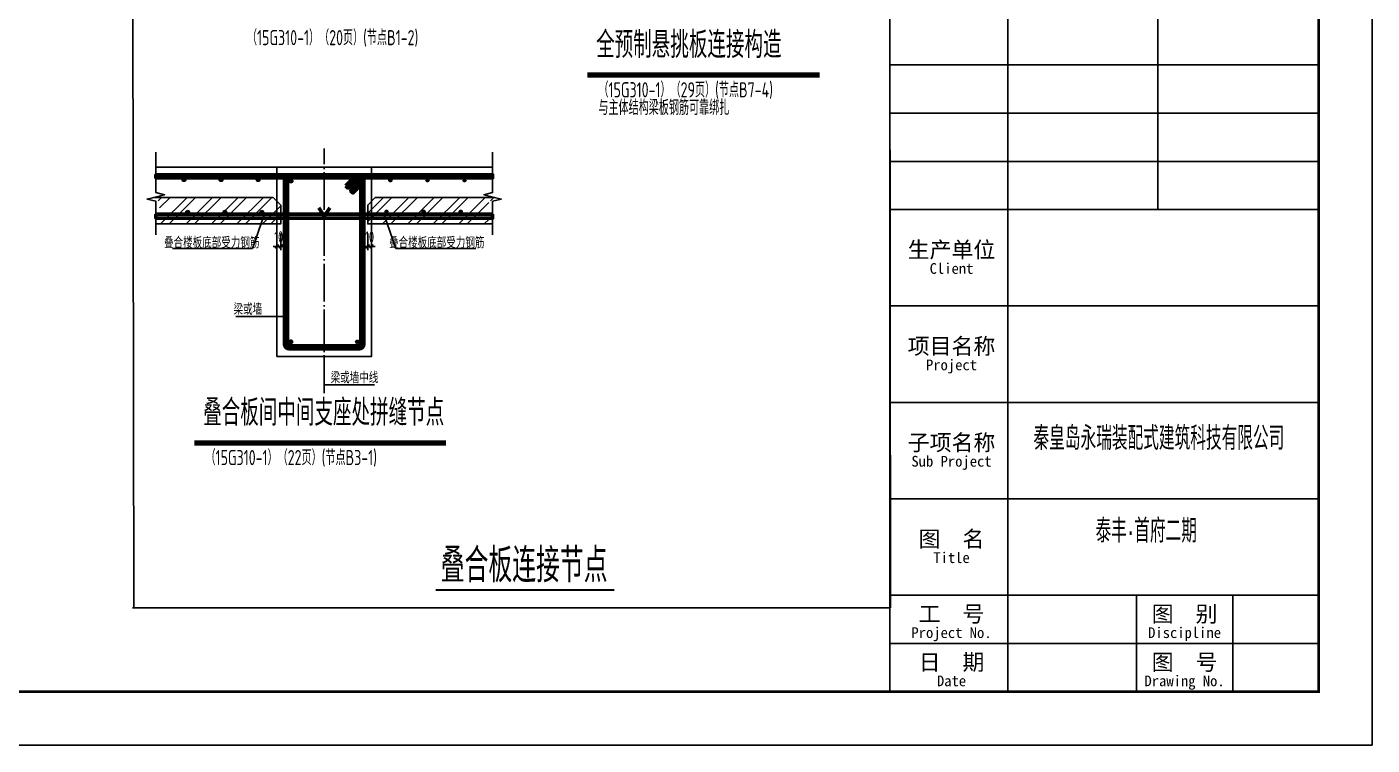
# Model space of a CAD drawing. Extents: x -85320 to 1679916, y -1321939 to 627.
# Drawn here: x 1252109 to 1287657, y -733421 to -714434 of the extents above; entities that cross this region are included whole.
import ezdxf
from ezdxf.enums import TextEntityAlignment as Align

# ---------------------------------------------------------------- set-up
doc = ezdxf.new("R2010")
doc.units = 0
doc.header["$LTSCALE"] = 1000
doc.linetypes.add('DOTE', pattern=[2.42, 2, -0.2, 0.02, -0.2])
for name, color, linetype in [('BORDER', 7, 'Continuous'), ('D断面', 7, 'Continuous'), ('S-TITLE', 7, 'Continuous'), ('S索引', 3, 'Continuous'), ('TEXT', 7, 'Continuous'), ('TH', 7, 'Continuous'), ('TQ-详图、通用文字', 7, 'Continuous'), ('TQ-轴线', 1, 'DOTE'), ('X详图填充', 252, 'Continuous'), ('总说明下划线', 8, 'Continuous'), ('打印线框', 7, 'Continuous'), ('拉模', 7, 'Continuous')]:
    doc.layers.add(name, color=color, linetype=linetype)
for name, color, linetype, lineweight in [('G_BAR_P（点钢筋）', 3, 'Continuous', 13), ('G_BAR（钢筋）', 6, 'Continuous', 60), ('G_SAMPLE_OUTLINE（大样轮廓线）', 7, 'Continuous', 25)]:
    doc.layers.add(name, color=color, linetype=linetype, lineweight=lineweight)
doc.styles.add('sm', font='tssdeng.shx', dxfattribs={"width": 0.7, "height": 550, "bigfont": 'tssdchn.shx'})
doc.styles.add('TSSD_Dimension', font='tssdeng.shx', dxfattribs={"width": 0.7, "bigfont": 'hztxt.shx'})
doc.styles.add('TSSD_Rein', font='Tssdeng.shx', dxfattribs={"width": 0.7, "bigfont": 'hztxt.shx'})
doc.styles.add('中西文等高字体', font='hztxt_e.shx', dxfattribs={"width": 0.7, "bigfont": 'hbhz.shx'})
doc.styles.add('设计院一', font='', dxfattribs={"width": 0.8})
doc.styles.get('设计院一').set_extended_font_data('SimSun')
doc.dimstyles.new('TSSD_10_10', dxfattribs={"dimtxt": 30, "dimasz": 10, "dimexe": 10, "dimexo": 25, "dimgap": 10, "dimtad": 1, "dimdec": 1, "dimdsep": 46, "dimtxsty": 'TSSD_Dimension', "dimblk": 'ARCHTICK', "dimcen": 0, "dimdle": 10, "dimclrt": 7, "dimadec": 0, "dimazin": 0, "dimtfac": 1, "dimtdec": 1, "dimtix": 1, "dimtmove": 2, "dimatfit": 3, "dimldrblk": 'ARCHTICK', "dimfxl": 1, "dimtolj": 1, "dimtzin": 0, "dimarcsym": 0})

# ---------------------------------------------------------------- blocks, each defined once
blk = doc.blocks.new('A$C13194B06')
at = {"layer": 'G_BAR_P（点钢筋）', "linetype": 'ByBlock'}
blk.add_hatch(color=256, dxfattribs=at).paths.add_polyline_path([(5, 0, 1), (-5, 0, 1)])
blk.add_circle((0, 0), 5, dxfattribs=at)
blk = doc.blocks.new('_ArchTick')
at = {"color": 0, "linetype": 'ByBlock', "const_width": 0.4}
blk.add_lwpolyline([(-0.5, -0.5), (0.5, 0.5)], dxfattribs=at)
blk = doc.blocks.new('*D2968')
at = {"layer": 'Defpoints', "color": 0, "transparency": 16777216}
for p in [(1258716, -719645), (1258816, -719645), (1258716, -720237)]:
    blk.add_point(p, dxfattribs=at)
at = {"layer": 'TQ-详图、通用文字', "color": 0, "lineweight": -2, "transparency": 16777216}
for p, q in [((1258716, -719895), (1258716, -720337)), ((1258816, -719895), (1258816, -720337)), ((1258716, -720237), (1258616, -720237)), ((1258816, -720237), (1258716, -720237)), ((1258816, -720237), (1258916, -720237))]:
    blk.add_line(p, q, dxfattribs=at)
at = {"layer": 'TQ-详图、通用文字', "color": 0, "lineweight": -2, "transparency": 16777216, "xscale": 100, "yscale": 100, "zscale": 100}
blk.add_blockref('_ArchTick', (1258716, -720237), dxfattribs=at)
at = {"layer": 'TQ-详图、通用文字', "color": 0, "lineweight": -2, "transparency": 16777216, "xscale": 100, "yscale": 100, "zscale": 100, "rotation": 180}
blk.add_blockref('_ArchTick', (1258816, -720237), dxfattribs=at)
at = {"layer": 'TQ-详图、通用文字', "color": 7, "transparency": 16777216, "insert": (1258766, -719987), "char_height": 300, "attachment_point": 5, "style": 'TSSD_Dimension'}
blk.add_mtext('\\A1;10', dxfattribs=at)
blk = doc.blocks.new('*D2881')
at = {"layer": 'Defpoints', "color": 0, "transparency": 16777216}
for p in [(1261116, -719645), (1261216, -719645), (1261116, -720237)]:
    blk.add_point(p, dxfattribs=at)
at = {"layer": 'TQ-详图、通用文字', "color": 0, "lineweight": -2, "transparency": 16777216}
for p, q in [((1261116, -719895), (1261116, -720337)), ((1261216, -719895), (1261216, -720337)), ((1261116, -720237), (1261016, -720237)), ((1261216, -720237), (1261116, -720237)), ((1261216, -720237), (1261316, -720237))]:
    blk.add_line(p, q, dxfattribs=at)
at = {"layer": 'TQ-详图、通用文字', "color": 0, "lineweight": -2, "transparency": 16777216, "xscale": 100, "yscale": 100, "zscale": 100}
blk.add_blockref('_ArchTick', (1261116, -720237), dxfattribs=at)
at = {"layer": 'TQ-详图、通用文字', "color": 0, "lineweight": -2, "transparency": 16777216, "xscale": 100, "yscale": 100, "zscale": 100, "rotation": 180}
blk.add_blockref('_ArchTick', (1261216, -720237), dxfattribs=at)
at = {"layer": 'TQ-详图、通用文字', "color": 7, "transparency": 16777216, "insert": (1261166, -719987), "char_height": 300, "attachment_point": 5, "style": 'TSSD_Dimension'}
blk.add_mtext('\\A1;10', dxfattribs=at)
blk = doc.blocks.new('图框1')
at = {"color": 7}
for p, q in [((1425679, -783089), (1425679, -823089)), ((1433679, -783089), (1433679, -823089)), ((1433679, -823089), (1433679, -783089)), ((1433679, -783089), (1433679, -823089)), ((1433679, -823089), (1433679, -783089)), ((1427879, -814089), (1427879, -807789)), ((1430679, -814089), (1430679, -807789)), ((1433679, -811389), (1425679, -811389)), ((1433679, -812289), (1425679, -812289)), ((1433679, -813189), (1425679, -813189)), ((1433679, -814089), (1425679, -814089)), ((1427879, -823089), (1427879, -814089)), ((1433679, -814089), (1431691, -814089)), ((1433679, -815889), (1425679, -815889)), ((1433679, -817689), (1425679, -817689)), ((1433679, -819489), (1425679, -819489)), ((1433679, -821289), (1425679, -821289)), ((1430279, -823089), (1430279, -821289)), ((1432079, -823089), (1432079, -821289)), ((1433679, -822189), (1425679, -822189)), ((1425679, -823089), (1433679, -823089)), ((1425679, -823089), (1433679, -823089))]:
    blk.add_line(p, q, dxfattribs=at)
at = {"layer": 'BORDER', "const_width": 50}
blk.add_lwpolyline([(1377779, -823089), (1377779, -783089), (1433679, -783089), (1433679, -823089)], close=True, dxfattribs=at)
at = {"color": 7, "style": '设计院一'}
for s, height, p in [('生产单位', 300, (1426829, -814989)), ('Client', 200, (1426829, -815289)), ('项目名称', 300, (1426829, -816789)), ('Project', 200, (1426829, -817089)), ('子项名称', 300, (1426829, -818589)), ('Sub Project', 200, (1426829, -818889)), ('图  名', 300, (1426829, -820389)), ('Title', 200, (1426829, -820689)), ('工  号', 300, (1426829, -821789)), ('图  别', 300, (1431179, -821789)), ('Project No.', 200, (1426829, -822089)), ('Discipline', 200, (1431179, -822089)), ('日  期', 300, (1426829, -822689)), ('图  号', 300, (1431179, -822689)), ('Date', 200, (1426829, -822989)), ('Drawing No.', 200, (1431179, -822989))]:
    blk.add_text(s, height=height, dxfattribs=at).set_placement(p, align=Align.CENTER)
at = {"layer": 'TH', "color": 2, "style": '中西文等高字体', "width": 0.7}
for s, p in [('秦皇岛永瑞装配式建筑科技有限公司', (1428359, -818709)), ('泰丰·首府二期', (1429517, -820439))]:
    blk.add_text(s, height=440, dxfattribs=at).set_placement(p, align=Align.BOTTOM_LEFT)

msp = doc.modelspace()

# ---------------------------------------------------------------- hatches: boundary and pattern name
at = {"layer": 'X详图填充', "ltscale": 5}
h = msp.add_hatch(dxfattribs=at)
h.set_pattern_fill('ANSI32', color=256, scale=50, style=0)
h.set_pattern_definition([(45, (-513270.27, -403340.53), (-336.7596, 336.7596), []), (45, (-513045.76, -403340.53), (-336.7596, 336.7596), [])])
h.paths.add_polyline_path([(1255616.519, -719645.039), (1255616.519, -719044.938), (1255386.519, -718987.438), (1255556.116, -718945.039), (1258616.234, -718945.039), (1258816.234, -719145.039), (1258816.234, -719645.039)])
h = msp.add_hatch(dxfattribs=at)
h.set_pattern_fill('ANSI32', color=256, scale=50, style=0)
h.set_pattern_definition([(45, (-513470.27, -403340.53), (-336.7596, 336.7596), []), (45, (-513245.76, -403340.53), (-336.7596, 336.7596), [])])
h.paths.add_polyline_path([(1264315.948, -719645.039), (1264315.948, -719044.938), (1264545.948, -718987.438), (1264376.351, -718945.039), (1261316.234, -718945.039), (1261116.234, -719145.039), (1261116.234, -719645.039)])

# ---------------------------------------------------------------- linework, layer by layer
at = {"layer": 'D断面', "color": 3}
for points in [[(1255516.519, -717742.092), (1255516.519, -718814.938), (1255746.519, -718872.438), (1255286.519, -718987.438), (1255516.519, -719044.938), (1255516.519, -719931.753)], [(1264415.948, -717742.092), (1264415.948, -718814.938), (1264185.949, -718872.438), (1264645.948, -718987.438), (1264415.948, -719044.938), (1264415.948, -719931.753)]]:
    msp.add_lwpolyline(points, dxfattribs=at)
at = {"layer": 'G_BAR（钢筋）'}
for points in [[(1260395.152, -718425.039), (1255516.519, -718425.039), (1255516.519, -718345.039), (1260395.152, -718345.039)], [(1259537.315, -718425.039), (1264415.948, -718425.039), (1264415.948, -718345.039), (1259537.315, -718345.039)], [(1255516.519, -719380.795), (1259966.234, -719380.795), (1259966.234, -719495.039), (1255516.519, -719495.039), (1255516.519, -719380.795)], [(1259966.234, -719437.917), (1259821.313, -719216.439)], [(1259966.234, -719437.917), (1260111.154, -719216.439)], [(1264415.948, -719380.795), (1259966.234, -719380.795), (1259966.234, -719495.039), (1264415.948, -719495.039), (1264415.948, -719380.795)]]:
    msp.add_lwpolyline(points, dxfattribs=at)
for points in [[(1260886.234, -718345.039), (1259036.234, -718345.039, 0.414213562), (1258916.234, -718465.039), (1258916.234, -722825.039, 0.414213562), (1259036.234, -722945.039), (1260896.234, -722945.039, 0.414213562), (1261016.234, -722825.039), (1261016.234, -718475.039, 0.414213562)], [(1260886.234, -718425.039), (1259036.234, -718425.039, 0.414213562), (1258996.234, -718465.039), (1258996.234, -722825.039, 0.414213562), (1259036.234, -722865.039), (1260896.234, -722865.039, 0.414213562), (1260936.234, -722825.039), (1260936.234, -718475.039, 0.414213562)]]:
    msp.add_lwpolyline(points, format="xyb", close=True, dxfattribs=at)
msp.add_lwpolyline([(1260539.751, -718637.673), (1260794.31, -718383.115, -0.414213562), (1260978.158, -718383.115, -0.414213562), (1260978.158, -718566.963), (1260723.599, -718821.521), (1260667.031, -718764.953), (1260921.589, -718510.394, 0.414213562), (1260921.589, -718439.684, 0.414213562), (1260850.878, -718439.684), (1260596.32, -718694.242), (1260539.751, -718637.673)], format="xyb", dxfattribs=at)
at = {"layer": 'G_SAMPLE_OUTLINE（大样轮廓线）', "linetype": 'ByBlock'}
for points in [[(1255516.519, -718145.039), (1258716.234, -718145.039)], [(1258716.234, -718145.039), (1258716.234, -723145.039), (1261216.234, -723145.039), (1261216.234, -718145.039), (1258716.234, -718145.039)], [(1261216.234, -718145.039), (1264415.948, -718145.039)], [(1257130.356, -719645.039), (1258816.234, -719645.039), (1258816.234, -719145.039), (1258616.234, -718945.039), (1255456.116, -718945.039)], [(1262802.112, -719645.039), (1261116.234, -719645.039), (1261116.234, -719145.039), (1261316.234, -718945.039), (1264476.351, -718945.039)], [(1258816.234, -719645.039), (1255516.519, -719645.039)], [(1258816.234, -719645.039), (1257130.356, -719645.039)], [(1261116.234, -719645.039), (1264415.948, -719645.039)], [(1261116.234, -719645.039), (1262802.112, -719645.039)]]:
    msp.add_lwpolyline(points, dxfattribs=at)
at = {"layer": 'S-TITLE', "const_width": 50}
msp.add_lwpolyline([(1262908.885, -729318.907), (1267632.937, -729318.907)], dxfattribs=at)
at = {"layer": 'S索引'}
for p, q in [((1258382.943, -719401.722), (1258073.929, -720288.944)), ((1261549.525, -719401.722), (1261858.539, -720288.944)), ((1258073.929, -720288.944), (1255955.851, -720288.944)), ((1261858.539, -720288.944), (1263976.616, -720288.944)), ((1257633.251, -722088.519), (1258910.615, -722088.519)), ((1259966.234, -723898.067), (1261299.143, -723898.067))]:
    msp.add_line(p, q, dxfattribs=at)
at = {"layer": 'TQ-详图、通用文字', "const_width": 140}
for points in [[(1266917.116, -715708.558), (1273054.428, -715708.558)], [(1256533.576, -725431.036), (1263183.085, -725431.036)]]:
    msp.add_lwpolyline(points, dxfattribs=at)
at = {"layer": 'TQ-轴线', "ltscale": 0.5}
msp.add_lwpolyline([(1259966.234, -724114.317), (1259966.234, -717653.42)], dxfattribs=at)
at = {"layer": '总说明下划线', "color": 9}
for p, q in [((1254886.842, -694613.3), (1254930.798, -729793.899)), ((1274886.842, -694613.3), (1274930.798, -729793.899)), ((1254898.725, -729793.899), (1274898.725, -729793.899)), ((1254930.798, -729793.899), (1274930.798, -729793.899))]:
    msp.add_line(p, q, dxfattribs=at)
at = {"layer": '打印线框', "color": 1}
msp.add_lwpolyline([(1203556.881, -733421.28), (1203556.881, -673956.634), (1287656.881, -673956.634), (1287656.881, -733421.28)], close=True, dxfattribs=at)

# ---------------------------------------------------------------- block references
at = {"layer": 'G_SAMPLE_OUTLINE（大样轮廓线）', "linetype": 'ByBlock', "extrusion": (0, 0, -1), "yscale": 10, "zscale": -10, "rotation": 180}
for p, xscale in [((-1256259.074, -718475.039), -10), ((-1257238.75, -718475.039), -10), ((-1258218.425, -718475.039), -10), ((-1259086.256, -718515.039), -10), ((-1260846.212, -718515.039), 10), ((-1261714.043, -718475.039), 10), ((-1262693.718, -718475.039), 10), ((-1263673.393, -718475.039), 10), ((-1256359.074, -719330.795), -10), ((-1257338.75, -719330.795), -10), ((-1258318.425, -719330.795), -10), ((-1261614.043, -719330.795), 10), ((-1262593.718, -719330.795), 10), ((-1263573.393, -719330.795), 10)]:
    msp.add_blockref('A$C13194B06', p, dxfattribs=dict(at, xscale=xscale))
at = {"layer": 'G_SAMPLE_OUTLINE（大样轮廓线）', "linetype": 'ByBlock', "yscale": 10, "zscale": 10}
for p, xscale in [((1259086.256, -722761.983), -10), ((1260846.212, -722761.983), 10)]:
    msp.add_blockref('A$C13194B06', p, dxfattribs=dict(at, xscale=xscale))
at = {"layer": '拉模', "color": 3, "xscale": 1.415824915824916, "yscale": 1.415824915824916, "zscale": 1.415824915824916}
msp.add_blockref('图框1', (-743597.321, 433344.026), dxfattribs=at)

# ---------------------------------------------------------------- texts
at = {"layer": 'TEXT', "style": 'TSSD_Rein', "width": 0.7}
msp.add_text('叠合板连接节点', height=900, dxfattribs=at).set_placement((1263044.28, -729118.907))
at = {"layer": 'TQ-详图、通用文字', "color": 7, "style": 'sm', "width": 0.7}
for s, p in [('（15G310-1）（20页）(节点B1-2) ', (1257924.476, -714918.019)), ('（15G310-1）（29页）(节点B7-4)', (1267211.994, -716296.807)), ('与主体结构梁板钢筋可靠绑扎', (1267211.994, -716766.807)), ('（15G310-1）（22页）(节点B3-1) ', (1256828.455, -726019.285))]:
    msp.add_text(s, height=400, dxfattribs=at).set_placement(p)
at = {"layer": 'TQ-详图、通用文字', "style": 'TSSD_Rein', "width": 0.7}
for s, p in [('全预制悬挑板连接构造', (1267150.848, -715466.56)), ('叠合板间中间支座处拼缝节点', (1256767.309, -725189.038))]:
    msp.add_text(s, height=700, dxfattribs=at).set_placement(p, align=Align.BOTTOM_LEFT)
at = {"layer": 'TQ-详图、通用文字', "color": 7, "char_height": 300, "attachment_point": 5, "style": 'sm'}
for s, insert in [('\\A1;叠合楼板底部受力钢筋', (1256993.301, -720138.944)), ('\\A1;叠合楼板底部受力钢筋', (1262939.166, -720138.944)), ('\\A1;梁或墙', (1257948.817, -721896.417)), ('\\A1;梁或墙中线', (1260765.876, -723705.965))]:
    msp.add_mtext(s, dxfattribs=dict(at, insert=insert))

# ---------------------------------------------------------------- dimensions: what is measured, and where the dimension line sits
at = {"layer": 'TQ-详图、通用文字', "color": 7}
for base, p1, p2, picture, middle in [((1258716.234, -720236.506), (1258816.234, -719645.039), (1258716.234, -719645.039), '*D2968', (1258766.234, -719986.506)), ((1261116.234, -720236.506), (1261216.234, -719645.039), (1261116.234, -719645.039), '*D2881', (1261166.234, -719986.506))]:
    dim = msp.add_linear_dim(base=base, p1=p1, p2=p2, text='10', dimstyle='TSSD_10_10', override={"dimscale": 10, "dimlfac": 0.1}, dxfattribs=at)
    dim.commit()
    dim.dimension.update_dxf_attribs({"geometry": picture, "text_midpoint": middle})

doc.saveas('drawing.dxf')
